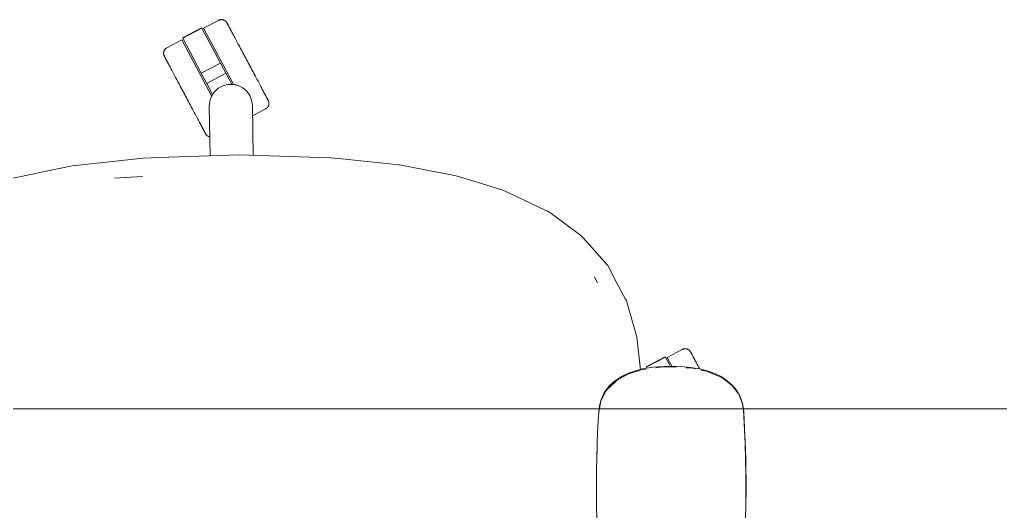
# Model space of a CAD drawing. Header units: millimetres. Extents: x 155927 to 295199, y -4084 to 97293.
# Drawn here: x 229527 to 230163, y 25217 to 25536 of the extents above; entities that cross this region are included whole.
import ezdxf

# ---------------------------------------------------------------- set-up
doc = ezdxf.new("R2010")
doc.units = ezdxf.units.MM
doc.header["$MEASUREMENT"] = 0
doc.layers.add('G-IMPT', color=8, linetype='CONTINUOUS', lineweight=9)
doc.layers.add('I-FURN', color=8, linetype='CONTINUOUS', lineweight=9)

msp = doc.modelspace()

# ---------------------------------------------------------------- linework, layer by layer
at = {"layer": 'G-IMPT'}
for p, q in [((229603.06, 25445.43), (229565.62, 25441.3)), ((229603.06, 25445.43), (229607.43, 25445.91)), ((229617.37, 25446.23), (229607.43, 25445.91)), ((229617.37, 25446.23), (229669.56, 25447.94)), ((229669.56, 25447.94), (229721.72, 25446.32)), ((229721.72, 25446.32), (229728.98, 25446.09)), ((229736.05, 25445.36), (229728.98, 25446.09)), ((229773.04, 25441.54), (229736.05, 25445.36)), ((229540.26, 25436.46), (229536.57, 25435.7)), ((229540.26, 25436.46), (229561.2, 25440.81)), ((229561.2, 25440.81), (229565.62, 25441.3)), ((229773.04, 25441.54), (229773.5, 25441.45)), ((229798.88, 25436.58), (229773.5, 25441.45)), ((229798.88, 25436.58), (229802.54, 25435.88)), ((229536.57, 25435.7), (229522.75, 25432.83)), ((229606.9, 25434.03), (229588.62, 25432.78)), ((229588.62, 25432.78), (229595.56, 25433.39)), ((229606.9, 25434.03), (229595.56, 25433.39)), ((229810.15, 25434.42), (229802.54, 25435.88)), ((229823.75, 25430.23), (229810.15, 25434.42)), ((229841.03, 25424.91), (229823.75, 25430.23)), ((229841.03, 25424.91), (229847.79, 25421.72)), ((229848.71, 25421.29), (229847.79, 25421.72)), ((229868.35, 25412.02), (229848.71, 25421.29)), ((229868.35, 25412.02), (229869.06, 25411.6)), ((229870.63, 25410.66), (229869.06, 25411.6)), ((229871.41, 25410.2), (229870.63, 25410.66)), ((229871.41, 25410.2), (229890.9, 25395.63)), ((229890.9, 25395.63), (229891.87, 25394.9)), ((229894.74, 25391.64), (229891.87, 25394.9)), ((229894.74, 25391.64), (229907.76, 25376.86)), ((229907.76, 25376.86), (229908.35, 25376.19)), ((229913.93, 25365.76), (229908.35, 25376.19)), ((229899.73, 25368.89), (229901.69, 25365)), ((229899.73, 25368.89), (229900.91, 25366.59)), ((229900.91, 25366.59), (229901.69, 25365)), ((229919.94, 25354.52), (229913.93, 25365.76)), ((229920.54, 25353.41), (229919.94, 25354.52)), ((229926.54, 25332.06), (229920.54, 25353.41)), ((229926.54, 25332.06), (229927.18, 25329.8)), ((229929.59, 25308.52), (229927.18, 25329.8)), ((229927.01, 25308.21), (229930.94, 25309.19)), ((229930.94, 25309.19), (229937.7, 25310.31)), ((229945.02, 25310.88), (229937.7, 25310.31)), ((229942.36, 25310.37), (229939.58, 25309.97)), ((229942.36, 25310.37), (229949.52, 25310.6)), ((229945.02, 25310.88), (229949.52, 25310.97)), ((229949.52, 25310.97), (229955.86, 25310.79)), ((229952.63, 25310.41), (229949.52, 25310.6)), ((229962.01, 25310.22), (229955.86, 25310.79)), ((229962.35, 25309.81), (229959.14, 25310.01)), ((229962.01, 25310.22), (229967.94, 25309.23)), ((229965.33, 25309.2), (229962.35, 25309.81)), ((229973.42, 25307.8), (229967.94, 25309.23)), ((229912.46, 25301.02), (229915.92, 25303.46)), ((229917.29, 25304.27), (229915.92, 25303.46)), ((229917.79, 25303.86), (229916.35, 25303)), ((229921.93, 25306.47), (229917.29, 25304.27)), ((229920.71, 25305.61), (229918.25, 25304.14)), ((229930.1, 25308.64), (229920.71, 25305.61)), ((229927.01, 25308.21), (229921.93, 25306.47)), ((229933.39, 25309.1), (229930.1, 25308.64)), ((229972.31, 25307.77), (229968.85, 25308.48)), ((229972.31, 25307.77), (229977.93, 25305.44)), ((229973.42, 25307.8), (229977.76, 25306.21)), ((229981.83, 25304.23), (229977.76, 25306.21)), ((229982.33, 25303.6), (229977.93, 25305.44)), ((229981.83, 25304.23), (229985.88, 25301.57)), ((229989.12, 25298.39), (229982.33, 25303.6)), ((229906.08, 25293.61), (229908.28, 25296.83)), ((229914.49, 25301.84), (229907.1, 25294.94)), ((229912.4, 25300.65), (229907.1, 25294.94)), ((229907.1, 25294.94), (229909.33, 25297.35)), ((229909.41, 25298.15), (229908.28, 25296.83)), ((229912.87, 25300.43), (229909.33, 25297.35)), ((229909.41, 25298.15), (229912.46, 25301.02)), ((229915.56, 25302.53), (229912.4, 25300.65)), ((229914.49, 25301.84), (229913.02, 25300.56)), ((229985.88, 25301.57), (229988.92, 25298.9)), ((229992, 25295.16), (229988.92, 25298.9)), ((229993.28, 25292.76), (229989.12, 25298.39)), ((229906, 25292.7), (229903.89, 25288.44)), ((229906.08, 25293.61), (229904.09, 25289.28)), ((229906, 25292.7), (229907.1, 25294.94)), ((229993.95, 25291.73), (229992, 25295.16)), ((229995.7, 25286.57), (229993.28, 25292.76)), ((229993.95, 25291.73), (229995.35, 25288.09)), ((229902.78, 25283.4), (229903.02, 25285.33)), ((229903.89, 25288.44), (229902.95, 25283.4)), ((229903.02, 25285.33), (229904.09, 25289.28)), ((229995.71, 25286.74), (229995.35, 25288.09)), ((229995.7, 25286.57), (229996.18, 25283.4)), ((229995.71, 25286.74), (229996.16, 25284.35)), ((229996.41, 25282.7), (229996.16, 25284.35)), ((229902.24, 25275.66), (229902.52, 25281.32)), ((229902.95, 25283.4), (229902.52, 25281.1)), ((229902.52, 25281.32), (229902.78, 25283.4)), ((229997.46, 25262.13), (229996.41, 25282.7)), ((229997.5, 25260.92), (229996.41, 25282.7)), ((229996.41, 25282.7), (229996.52, 25281.1)), ((229997.5, 25260.92), (229996.52, 25281.1)), ((229902.24, 25275.66), (229901.62, 25263.1)), ((229901.12, 25243.88), (229901.5, 25259.55)), ((229901.5, 25259.55), (229901.62, 25263.1)), ((229997.96, 25240.73), (229997.46, 25262.13)), ((229997.8, 25250.56), (229997.46, 25262.13)), ((229997.46, 25262.13), (229997.5, 25260.92)), ((229997.96, 25240.73), (229997.5, 25260.92)), ((229901.42, 25255.51), (229901.3, 25252.83)), ((229901.3, 25250.61), (229901.3, 25252.83)), ((229997.92, 25220.55), (229997.8, 25250.56)), ((229997.96, 25240.73), (229997.8, 25250.56)), ((229997.8, 25250.56), (229998.01, 25231.34)), ((229901.12, 25243.88), (229901.07, 25239.37)), ((229901.07, 25239.37), (229901.08, 25224.66)), ((229997.94, 25242.77), (229997.87, 25244.68)), ((229997.92, 25240.73), (229997.94, 25242.55)), ((229997.92, 25220.55), (229997.96, 25240.73)), ((229997.92, 25220.55), (229998.01, 25231.34)), ((229901.15, 25219.19), (229901.08, 25224.66)), ((229997.92, 25220.55), (229997.75, 25212.13)), ((229901.15, 25219.19), (229901.44, 25206.88))]:
    msp.add_line(p, q, dxfattribs=at)
at = {"layer": 'I-FURN'}
for p, q in [((229656.13, 25535.2), (229646.44, 25530.05)), ((229656.13, 25535.2), (229656.27, 25535.27)), ((229656.27, 25535.27), (229656.42, 25535.34)), ((229656.42, 25535.34), (229656.57, 25535.4)), ((229656.57, 25535.4), (229656.72, 25535.46)), ((229656.72, 25535.46), (229656.87, 25535.5)), ((229656.87, 25535.5), (229657.03, 25535.55)), ((229657.03, 25535.55), (229657.18, 25535.58)), ((229657.18, 25535.58), (229657.34, 25535.61)), ((229657.34, 25535.61), (229657.5, 25535.64)), ((229657.5, 25535.64), (229657.66, 25535.66)), ((229657.66, 25535.66), (229657.82, 25535.67)), ((229657.82, 25535.67), (229657.98, 25535.67)), ((229657.98, 25535.67), (229658.14, 25535.67)), ((229658.14, 25535.67), (229658.31, 25535.66)), ((229658.31, 25535.66), (229658.47, 25535.65)), ((229658.47, 25535.65), (229658.63, 25535.63)), ((229658.63, 25535.63), (229658.78, 25535.6)), ((229658.78, 25535.6), (229658.94, 25535.56)), ((229658.94, 25535.56), (229659.1, 25535.52)), ((229659.1, 25535.52), (229659.25, 25535.48)), ((229659.25, 25535.48), (229659.41, 25535.42)), ((229659.41, 25535.42), (229659.56, 25535.37)), ((229659.56, 25535.37), (229659.7, 25535.3)), ((229659.7, 25535.3), (229659.85, 25535.23)), ((229659.85, 25535.23), (229659.99, 25535.16)), ((229659.99, 25535.16), (229660.13, 25535.07)), ((229660.13, 25535.07), (229660.27, 25534.99)), ((229660.27, 25534.99), (229660.4, 25534.89)), ((229660.4, 25534.89), (229660.53, 25534.8)), ((229660.53, 25534.8), (229660.65, 25534.69)), ((229660.65, 25534.69), (229660.77, 25534.59)), ((229660.77, 25534.59), (229660.89, 25534.47)), ((229660.89, 25534.47), (229661, 25534.36)), ((229661, 25534.36), (229661.1, 25534.24)), ((229661.1, 25534.24), (229661.2, 25534.11)), ((229661.2, 25534.11), (229661.3, 25533.98)), ((229661.3, 25533.98), (229661.39, 25533.85)), ((229661.39, 25533.85), (229661.48, 25533.71)), ((229661.48, 25533.71), (229661.56, 25533.57)), ((229661.56, 25533.57), (229661.58, 25533.53)), ((229661.58, 25533.53), (229661.59, 25533.51)), ((229661.6, 25533.49), (229661.58, 25533.53)), ((229661.58, 25533.53), (229661.58, 25533.53)), ((229661.59, 25533.51), (229661.62, 25533.45)), ((229661.65, 25533.4), (229661.6, 25533.49)), ((229661.62, 25533.45), (229661.67, 25533.35)), ((229661.71, 25533.28), (229661.65, 25533.4)), ((229661.67, 25533.35), (229661.75, 25533.21)), ((229661.8, 25533.12), (229661.71, 25533.28)), ((229661.75, 25533.21), (229661.84, 25533.03)), ((229661.9, 25532.92), (229661.8, 25533.12)), ((229661.84, 25533.03), (229661.96, 25532.81)), ((229662.03, 25532.68), (229661.9, 25532.92)), ((229661.96, 25532.81), (229662.1, 25532.55)), ((229662.18, 25532.4), (229662.03, 25532.68)), ((229662.1, 25532.55), (229662.26, 25532.26)), ((229662.35, 25532.08), (229662.18, 25532.4)), ((229662.26, 25532.26), (229662.43, 25531.92)), ((229662.54, 25531.72), (229662.35, 25532.08)), ((229662.43, 25531.92), (229662.63, 25531.55)), ((229662.75, 25531.33), (229662.54, 25531.72)), ((229645.12, 25530.4), (229632.76, 25523.83)), ((229632.85, 25523.66), (229645.21, 25530.23)), ((229645.21, 25530.23), (229657.28, 25507.52)), ((229646.44, 25530.05), (229665.96, 25493.33)), ((229662.63, 25531.55), (229662.85, 25531.14)), ((229662.98, 25530.9), (229662.75, 25531.33)), ((229662.85, 25531.14), (229663.09, 25530.69)), ((229663.22, 25530.44), (229662.98, 25530.9)), ((229663.09, 25530.69), (229663.34, 25530.21)), ((229663.49, 25529.94), (229663.22, 25530.44)), ((229663.34, 25530.21), (229663.62, 25529.69)), ((229663.77, 25529.4), (229663.49, 25529.94)), ((229663.62, 25529.69), (229663.91, 25529.14)), ((229664.08, 25528.83), (229663.77, 25529.4)), ((229663.91, 25529.14), (229664.22, 25528.56)), ((229664.4, 25528.23), (229664.08, 25528.83)), ((229664.73, 25527.6), (229664.4, 25528.23)), ((229665.09, 25526.93), (229664.73, 25527.6)), ((229665.46, 25526.24), (229665.09, 25526.93)), ((229665.84, 25525.52), (229665.46, 25526.24)), ((229666.24, 25524.77), (229665.84, 25525.52)), ((229632.31, 25522.54), (229622.63, 25517.39)), ((229632.31, 25522.54), (229651.85, 25485.79)), ((229644.92, 25500.95), (229632.85, 25523.66)), ((229666.65, 25523.99), (229666.24, 25524.77)), ((229667.08, 25523.19), (229666.65, 25523.99)), ((229667.52, 25522.36), (229667.08, 25523.19)), ((229667.97, 25521.52), (229667.52, 25522.36)), ((229668.43, 25520.65), (229667.97, 25521.52)), ((229668.9, 25519.76), (229668.43, 25520.65)), ((229669.38, 25518.86), (229668.9, 25519.76)), ((229669.12, 25519.35), (229669.61, 25518.43)), ((229620.49, 25513.96), (229620.5, 25514.12)), ((229620.49, 25513.79), (229620.49, 25513.96)), ((229620.49, 25513.63), (229620.49, 25513.79)), ((229620.51, 25513.47), (229620.49, 25513.63)), ((229620.5, 25514.12), (229620.51, 25514.28)), ((229620.51, 25514.28), (229620.54, 25514.44)), ((229620.52, 25513.31), (229620.51, 25513.47)), ((229620.55, 25513.15), (229620.52, 25513.31)), ((229620.54, 25514.44), (229620.56, 25514.6)), ((229620.58, 25512.99), (229620.55, 25513.15)), ((229620.56, 25514.6), (229620.6, 25514.75)), ((229620.61, 25512.84), (229620.58, 25512.99)), ((229620.6, 25514.75), (229620.64, 25514.91)), ((229620.66, 25512.68), (229620.61, 25512.84)), ((229620.64, 25514.91), (229620.68, 25515.06)), ((229620.71, 25512.53), (229620.66, 25512.68)), ((229620.68, 25515.06), (229620.74, 25515.22)), ((229620.74, 25515.22), (229620.79, 25515.37)), ((229620.79, 25515.37), (229620.86, 25515.51)), ((229620.86, 25515.51), (229620.93, 25515.66)), ((229620.93, 25515.66), (229621.01, 25515.8)), ((229621.01, 25515.8), (229621.09, 25515.94)), ((229621.09, 25515.94), (229621.17, 25516.08)), ((229621.17, 25516.08), (229621.27, 25516.21)), ((229621.27, 25516.21), (229621.36, 25516.34)), ((229621.36, 25516.34), (229621.47, 25516.46)), ((229621.47, 25516.46), (229621.57, 25516.58)), ((229621.57, 25516.58), (229621.69, 25516.7)), ((229621.69, 25516.7), (229621.8, 25516.81)), ((229621.8, 25516.81), (229621.93, 25516.91)), ((229621.93, 25516.91), (229622.05, 25517.01)), ((229622.05, 25517.01), (229622.18, 25517.11)), ((229622.18, 25517.11), (229622.31, 25517.2)), ((229622.31, 25517.2), (229622.45, 25517.29)), ((229622.45, 25517.29), (229622.59, 25517.37)), ((229622.59, 25517.37), (229622.63, 25517.39)), ((229669.87, 25517.93), (229669.38, 25518.86)), ((229669.61, 25518.43), (229670.1, 25517.5)), ((229670.37, 25517), (229669.87, 25517.93)), ((229670.1, 25517.5), (229670.6, 25516.56)), ((229670.88, 25516.04), (229670.37, 25517)), ((229670.6, 25516.56), (229671.11, 25515.6)), ((229671.39, 25515.08), (229670.88, 25516.04)), ((229671.11, 25515.6), (229671.63, 25514.63)), ((229671.91, 25514.11), (229671.39, 25515.08)), ((229671.63, 25514.63), (229672.15, 25513.66)), ((229672.43, 25513.12), (229671.91, 25514.11)), ((229672.15, 25513.66), (229672.67, 25512.67)), ((229672.96, 25512.13), (229672.43, 25513.12)), ((229672.67, 25512.67), (229673.2, 25511.67)), ((229620.76, 25512.38), (229620.71, 25512.53)), ((229620.82, 25512.23), (229620.76, 25512.38)), ((229620.89, 25512.08), (229620.82, 25512.23)), ((229620.96, 25511.94), (229620.89, 25512.08)), ((229620.96, 25511.93), (229620.96, 25511.94)), ((229620.96, 25511.94), (229620.97, 25511.92)), ((229620.99, 25511.89), (229620.96, 25511.93)), ((229620.97, 25511.92), (229621, 25511.86)), ((229621.03, 25511.81), (229620.99, 25511.89)), ((229621, 25511.86), (229621.06, 25511.76)), ((229621.1, 25511.69), (229621.03, 25511.81)), ((229621.06, 25511.76), (229621.13, 25511.62)), ((229621.18, 25511.52), (229621.1, 25511.69)), ((229621.13, 25511.62), (229621.23, 25511.44)), ((229621.29, 25511.32), (229621.18, 25511.52)), ((229621.23, 25511.44), (229621.34, 25511.22)), ((229621.42, 25511.08), (229621.29, 25511.32)), ((229621.34, 25511.22), (229621.48, 25510.96)), ((229621.56, 25510.8), (229621.42, 25511.08)), ((229621.48, 25510.96), (229621.64, 25510.66)), ((229621.73, 25510.48), (229621.56, 25510.8)), ((229621.64, 25510.66), (229621.82, 25510.33)), ((229621.92, 25510.13), (229621.73, 25510.48)), ((229621.82, 25510.33), (229622.02, 25509.95)), ((229622.13, 25509.74), (229621.92, 25510.13)), ((229622.02, 25509.95), (229622.23, 25509.54)), ((229622.36, 25509.31), (229622.13, 25509.74)), ((229622.23, 25509.54), (229622.47, 25509.1)), ((229622.61, 25508.84), (229622.36, 25509.31)), ((229622.47, 25509.1), (229622.73, 25508.61)), ((229622.87, 25508.34), (229622.61, 25508.84)), ((229622.73, 25508.61), (229623, 25508.1)), ((229623.16, 25507.8), (229622.87, 25508.34)), ((229623, 25508.1), (229623.3, 25507.55)), ((229623.46, 25507.24), (229623.16, 25507.8)), ((229623.3, 25507.55), (229623.61, 25506.96)), ((229623.61, 25506.96), (229623.93, 25506.35)), ((229623.93, 25506.35), (229624.28, 25505.7)), ((229644.92, 25500.95), (229657.28, 25507.52)), ((229657.28, 25507.52), (229660.82, 25500.88)), ((229673.49, 25511.14), (229672.96, 25512.13)), ((229673.2, 25511.67), (229673.73, 25510.67)), ((229674.02, 25510.13), (229673.49, 25511.14)), ((229673.73, 25510.67), (229674.26, 25509.67)), ((229674.55, 25509.13), (229674.02, 25510.13)), ((229674.26, 25509.67), (229674.8, 25508.67)), ((229675.09, 25508.12), (229674.55, 25509.13)), ((229674.8, 25508.67), (229675.33, 25507.66)), ((229675.62, 25507.12), (229675.09, 25508.12)), ((229675.33, 25507.66), (229675.87, 25506.66)), ((229676.15, 25506.12), (229675.62, 25507.12)), ((229675.87, 25506.66), (229676.4, 25505.66)), ((229624.28, 25505.7), (229624.64, 25505.02)), ((229624.64, 25505.02), (229625.02, 25504.31)), ((229625.02, 25504.31), (229625.41, 25503.58)), ((229625.41, 25503.58), (229625.81, 25502.82)), ((229625.81, 25502.82), (229626.23, 25502.03)), ((229626.23, 25502.03), (229626.66, 25501.22)), ((229626.66, 25501.22), (229627.11, 25500.38)), ((229627.35, 25499.92), (229626.9, 25500.77)), ((229627.11, 25500.38), (229627.56, 25499.52)), ((229627.81, 25499.05), (229627.35, 25499.92)), ((229648.45, 25494.31), (229644.92, 25500.95)), ((229648.45, 25494.31), (229660.82, 25500.88)), ((229660.82, 25500.88), (229664.61, 25493.74)), ((229676.69, 25505.12), (229676.15, 25506.12)), ((229676.4, 25505.66), (229676.93, 25504.66)), ((229677.21, 25504.12), (229676.69, 25505.12)), ((229676.93, 25504.66), (229677.46, 25503.67)), ((229677.74, 25503.14), (229677.21, 25504.12)), ((229677.46, 25503.67), (229677.98, 25502.68)), ((229678.26, 25502.16), (229677.74, 25503.14)), ((229677.98, 25502.68), (229678.5, 25501.71)), ((229678.77, 25501.19), (229678.26, 25502.16)), ((229678.5, 25501.71), (229679.01, 25500.75)), ((229679.28, 25500.23), (229678.77, 25501.19)), ((229679.01, 25500.75), (229679.52, 25499.79)), ((229679.79, 25499.29), (229679.28, 25500.23)), ((229627.56, 25499.52), (229628.03, 25498.65)), ((229628.28, 25498.17), (229627.81, 25499.05)), ((229628.03, 25498.65), (229628.5, 25497.75)), ((229628.77, 25497.26), (229628.28, 25498.17)), ((229628.5, 25497.75), (229628.99, 25496.84)), ((229629.26, 25496.34), (229628.77, 25497.26)), ((229628.99, 25496.84), (229629.48, 25495.91)), ((229629.75, 25495.4), (229629.26, 25496.34)), ((229629.48, 25495.91), (229629.99, 25494.96)), ((229630.26, 25494.45), (229629.75, 25495.4)), ((229629.99, 25494.96), (229630.5, 25494.01)), ((229630.77, 25493.49), (229630.26, 25494.45)), ((229630.5, 25494.01), (229631.01, 25493.04)), ((229652.25, 25487.17), (229648.45, 25494.31)), ((229658.84, 25492.75), (229662.1, 25493.61)), ((229662.1, 25493.61), (229665.47, 25493.67)), ((229665.47, 25493.67), (229668.76, 25492.92)), ((229679.52, 25499.79), (229680.01, 25498.86)), ((229680.28, 25498.36), (229679.79, 25499.29)), ((229680.01, 25498.86), (229680.5, 25497.93)), ((229680.77, 25497.44), (229680.28, 25498.36)), ((229680.5, 25497.93), (229680.99, 25497.03)), ((229681.24, 25496.55), (229680.77, 25497.44)), ((229680.99, 25497.03), (229681.46, 25496.14)), ((229681.71, 25495.67), (229681.24, 25496.55)), ((229681.46, 25496.14), (229681.92, 25495.27)), ((229682.16, 25494.81), (229681.71, 25495.67)), ((229681.92, 25495.27), (229682.37, 25494.43)), ((229682.61, 25493.98), (229682.16, 25494.81)), ((229683.04, 25493.17), (229682.61, 25493.98)), ((229631.29, 25492.51), (229630.77, 25493.49)), ((229631.01, 25493.04), (229631.53, 25492.06)), ((229631.81, 25491.53), (229631.29, 25492.51)), ((229631.53, 25492.06), (229632.06, 25491.07)), ((229632.34, 25490.54), (229631.81, 25491.53)), ((229632.06, 25491.07), (229632.58, 25490.08)), ((229632.87, 25489.54), (229632.34, 25490.54)), ((229632.58, 25490.08), (229633.12, 25489.08)), ((229633.4, 25488.54), (229632.87, 25489.54)), ((229633.12, 25489.08), (229633.65, 25488.08)), ((229633.94, 25487.53), (229633.4, 25488.54)), ((229633.65, 25488.08), (229634.18, 25487.07)), ((229634.47, 25486.53), (229633.94, 25487.53)), ((229651.53, 25486.04), (229653.39, 25488.85)), ((229653.39, 25488.85), (229655.88, 25491.13)), ((229655.88, 25491.13), (229658.84, 25492.75)), ((229668.76, 25492.92), (229671.77, 25491.4)), ((229671.77, 25491.4), (229674.34, 25489.21)), ((229674.34, 25489.21), (229676.3, 25486.47)), ((229683.46, 25492.38), (229683.04, 25493.17)), ((229683.86, 25491.62), (229683.46, 25492.38)), ((229684.25, 25490.88), (229683.86, 25491.62)), ((229684.63, 25490.18), (229684.25, 25490.88)), ((229684.99, 25489.5), (229684.63, 25490.18)), ((229685.34, 25488.85), (229684.99, 25489.5)), ((229685.66, 25488.23), (229685.34, 25488.85)), ((229685.97, 25487.65), (229685.66, 25488.23)), ((229685.81, 25487.96), (229686.11, 25487.39)), ((229686.27, 25487.1), (229685.97, 25487.65)), ((229686.11, 25487.39), (229686.4, 25486.86)), ((229634.18, 25487.07), (229634.72, 25486.07)), ((229635.01, 25485.52), (229634.47, 25486.53)), ((229634.72, 25486.07), (229635.25, 25485.06)), ((229635.54, 25484.52), (229635.01, 25485.52)), ((229635.25, 25485.06), (229635.78, 25484.06)), ((229636.07, 25483.52), (229635.54, 25484.52)), ((229635.78, 25484.06), (229636.31, 25483.06)), ((229636.6, 25482.53), (229636.07, 25483.52)), ((229636.31, 25483.06), (229636.84, 25482.07)), ((229637.12, 25481.54), (229636.6, 25482.53)), ((229636.84, 25482.07), (229637.36, 25481.09)), ((229637.64, 25480.56), (229637.12, 25481.54)), ((229637.36, 25481.09), (229637.88, 25480.11)), ((229650.04, 25479.51), (229650.38, 25482.86)), ((229650.38, 25482.86), (229651.53, 25486.04)), ((229676.3, 25486.47), (229677.55, 25483.34)), ((229677.55, 25483.34), (229678.02, 25480)), ((229686.54, 25486.58), (229686.27, 25487.1)), ((229686.4, 25486.86), (229686.66, 25486.35)), ((229686.8, 25486.1), (229686.54, 25486.58)), ((229686.66, 25486.35), (229686.91, 25485.89)), ((229687.04, 25485.65), (229686.8, 25486.1)), ((229686.91, 25485.89), (229687.14, 25485.46)), ((229687.25, 25485.24), (229687.04, 25485.65)), ((229687.14, 25485.46), (229687.35, 25485.07)), ((229687.45, 25484.87), (229687.25, 25485.24)), ((229687.35, 25485.07), (229687.54, 25484.71)), ((229687.63, 25484.53), (229687.45, 25484.87)), ((229687.54, 25484.71), (229687.71, 25484.39)), ((229687.79, 25484.24), (229687.63, 25484.53)), ((229687.71, 25484.39), (229687.85, 25484.11)), ((229687.93, 25483.98), (229687.79, 25484.24)), ((229687.85, 25484.11), (229687.98, 25483.87)), ((229688.04, 25483.76), (229687.93, 25483.98)), ((229687.98, 25483.87), (229688.09, 25483.67)), ((229688.14, 25483.58), (229688.04, 25483.76)), ((229688.09, 25483.67), (229688.17, 25483.51)), ((229688.21, 25483.44), (229688.14, 25483.58)), ((229688.17, 25483.51), (229688.24, 25483.39)), ((229688.27, 25483.34), (229688.21, 25483.44)), ((229688.24, 25483.39), (229688.28, 25483.31)), ((229688.3, 25483.28), (229688.27, 25483.34)), ((229688.28, 25483.31), (229688.31, 25483.26)), ((229688.31, 25483.26), (229688.3, 25483.28)), ((229688.31, 25483.26), (229688.38, 25483.11)), ((229688.31, 25483.26), (229688.31, 25483.26)), ((229688.38, 25483.11), (229688.45, 25482.97)), ((229688.45, 25482.97), (229688.51, 25482.82)), ((229688.51, 25482.82), (229688.56, 25482.67)), ((229688.56, 25482.67), (229688.61, 25482.51)), ((229688.61, 25482.51), (229688.66, 25482.36)), ((229688.66, 25482.36), (229688.69, 25482.2)), ((229688.69, 25482.2), (229688.72, 25482.04)), ((229688.72, 25482.04), (229688.75, 25481.88)), ((229688.76, 25480.92), (229688.73, 25480.76)), ((229688.75, 25481.88), (229688.76, 25481.72)), ((229688.76, 25481.72), (229688.78, 25481.56)), ((229688.77, 25481.08), (229688.76, 25480.92)), ((229688.78, 25481.24), (229688.77, 25481.08)), ((229688.78, 25481.56), (229688.78, 25481.4)), ((229688.78, 25481.4), (229688.78, 25481.24)), ((229638.16, 25479.59), (229637.64, 25480.56)), ((229637.88, 25480.11), (229638.39, 25479.15)), ((229638.67, 25478.64), (229638.16, 25479.59)), ((229638.39, 25479.15), (229638.9, 25478.2)), ((229639.17, 25477.69), (229638.67, 25478.64)), ((229638.9, 25478.2), (229639.4, 25477.26)), ((229639.66, 25476.76), (229639.17, 25477.69)), ((229639.4, 25477.26), (229639.89, 25476.34)), ((229640.15, 25475.85), (229639.66, 25476.76)), ((229639.89, 25476.34), (229640.37, 25475.43)), ((229640.37, 25475.43), (229640.84, 25474.55)), ((229640.84, 25474.55), (229641.3, 25473.68)), ((229650.6, 25447.32), (229650.04, 25479.51)), ((229677.8, 25473.11), (229686.64, 25477.81)), ((229678.02, 25480), (229678.58, 25447.66)), ((229686.68, 25477.83), (229686.64, 25477.81)), ((229686.82, 25477.91), (229686.68, 25477.83)), ((229686.96, 25477.99), (229686.82, 25477.91)), ((229687.09, 25478.08), (229686.96, 25477.99)), ((229687.22, 25478.18), (229687.09, 25478.08)), ((229687.34, 25478.28), (229687.22, 25478.18)), ((229687.47, 25478.39), (229687.34, 25478.28)), ((229687.58, 25478.5), (229687.47, 25478.39)), ((229687.7, 25478.62), (229687.58, 25478.5)), ((229687.8, 25478.74), (229687.7, 25478.62)), ((229687.91, 25478.86), (229687.8, 25478.74)), ((229688, 25478.99), (229687.91, 25478.86)), ((229688.1, 25479.12), (229688, 25478.99)), ((229688.18, 25479.26), (229688.1, 25479.12)), ((229688.26, 25479.39), (229688.18, 25479.26)), ((229688.34, 25479.54), (229688.26, 25479.39)), ((229688.41, 25479.68), (229688.34, 25479.54)), ((229688.48, 25479.83), (229688.41, 25479.68)), ((229688.53, 25479.98), (229688.48, 25479.83)), ((229688.59, 25480.13), (229688.53, 25479.98)), ((229688.63, 25480.29), (229688.59, 25480.13)), ((229688.67, 25480.44), (229688.63, 25480.29)), ((229688.71, 25480.6), (229688.67, 25480.44)), ((229688.73, 25480.76), (229688.71, 25480.6)), ((229641.3, 25473.68), (229641.75, 25472.83)), ((229641.75, 25472.83), (229642.19, 25472.01)), ((229642.19, 25472.01), (229642.62, 25471.21)), ((229642.62, 25471.21), (229643.03, 25470.43)), ((229643.03, 25470.43), (229643.43, 25469.68)), ((229643.43, 25469.68), (229643.81, 25468.96)), ((229643.81, 25468.96), (229644.18, 25468.26)), ((229644.18, 25468.26), (229644.54, 25467.6)), ((229644.54, 25467.6), (229644.87, 25466.97)), ((229644.87, 25466.97), (229645.19, 25466.36)), ((229645.36, 25466.05), (229645.05, 25466.64)), ((229645.19, 25466.36), (229645.5, 25465.8)), ((229645.65, 25465.5), (229645.36, 25466.05)), ((229645.5, 25465.8), (229645.78, 25465.26)), ((229645.93, 25464.99), (229645.65, 25465.5)), ((229645.78, 25465.26), (229646.05, 25464.76)), ((229646.18, 25464.5), (229645.93, 25464.99)), ((229646.05, 25464.76), (229646.29, 25464.29)), ((229646.42, 25464.06), (229646.18, 25464.5)), ((229646.29, 25464.29), (229646.52, 25463.86)), ((229646.64, 25463.65), (229646.42, 25464.06)), ((229646.52, 25463.86), (229646.73, 25463.47)), ((229646.84, 25463.27), (229646.64, 25463.65)), ((229646.73, 25463.47), (229646.92, 25463.12)), ((229647.01, 25462.94), (229646.84, 25463.27)), ((229646.92, 25463.12), (229647.09, 25462.8)), ((229647.17, 25462.64), (229647.01, 25462.94)), ((229647.09, 25462.8), (229647.24, 25462.52)), ((229647.31, 25462.38), (229647.17, 25462.64)), ((229647.24, 25462.52), (229647.37, 25462.28)), ((229647.43, 25462.16), (229647.31, 25462.38)), ((229647.37, 25462.28), (229647.47, 25462.08)), ((229647.52, 25461.98), (229647.43, 25462.16)), ((229647.47, 25462.08), (229647.56, 25461.91)), ((229647.6, 25461.84), (229647.52, 25461.98)), ((229647.56, 25461.91), (229647.62, 25461.79)), ((229647.65, 25461.74), (229647.6, 25461.84)), ((229647.62, 25461.79), (229647.67, 25461.71)), ((229647.68, 25461.68), (229647.65, 25461.74)), ((229647.67, 25461.71), (229647.69, 25461.67)), ((229647.69, 25461.66), (229647.68, 25461.68)), ((229647.69, 25461.67), (229647.69, 25461.66)), ((229647.71, 25461.62), (229647.69, 25461.66)), ((229647.79, 25461.48), (229647.71, 25461.62)), ((229647.88, 25461.35), (229647.79, 25461.48)), ((229647.97, 25461.21), (229647.88, 25461.35)), ((229648.07, 25461.09), (229647.97, 25461.21)), ((229648.17, 25460.96), (229648.07, 25461.09)), ((229648.27, 25460.84), (229648.17, 25460.96)), ((229648.38, 25460.72), (229648.27, 25460.84)), ((229648.5, 25460.61), (229648.38, 25460.72)), ((229648.62, 25460.5), (229648.5, 25460.61)), ((229648.74, 25460.4), (229648.62, 25460.5)), ((229648.87, 25460.3), (229648.74, 25460.4)), ((229649, 25460.21), (229648.87, 25460.3)), ((229649.14, 25460.12), (229649, 25460.21)), ((229649.28, 25460.04), (229649.14, 25460.12)), ((229649.42, 25459.96), (229649.28, 25460.04)), ((229649.57, 25459.89), (229649.42, 25459.96)), ((229649.71, 25459.83), (229649.57, 25459.89)), ((229649.86, 25459.77), (229649.71, 25459.83)), ((229650.02, 25459.72), (229649.86, 25459.77)), ((229650.17, 25459.67), (229650.02, 25459.72)), ((229650.33, 25459.63), (229650.17, 25459.67)), ((229956.67, 25321.84), (229946.99, 25316.69)), ((229956.67, 25321.84), (229956.82, 25321.91)), ((229956.82, 25321.91), (229956.96, 25321.98)), ((229956.96, 25321.98), (229957.11, 25322.04)), ((229957.11, 25322.04), (229957.26, 25322.1)), ((229957.26, 25322.1), (229957.42, 25322.15)), ((229957.42, 25322.15), (229957.57, 25322.19)), ((229957.57, 25322.19), (229957.73, 25322.22)), ((229957.73, 25322.22), (229957.89, 25322.25)), ((229957.89, 25322.25), (229958.05, 25322.28)), ((229958.05, 25322.28), (229958.21, 25322.3)), ((229958.21, 25322.3), (229958.37, 25322.31)), ((229958.37, 25322.31), (229958.53, 25322.31)), ((229958.53, 25322.31), (229958.69, 25322.31)), ((229958.69, 25322.31), (229958.85, 25322.3)), ((229958.85, 25322.3), (229959.01, 25322.29)), ((229959.01, 25322.29), (229959.17, 25322.27)), ((229959.17, 25322.27), (229959.33, 25322.24)), ((229959.33, 25322.24), (229959.49, 25322.2)), ((229959.49, 25322.2), (229959.64, 25322.16)), ((229959.64, 25322.16), (229959.8, 25322.12)), ((229959.8, 25322.12), (229959.95, 25322.07)), ((229959.95, 25322.07), (229960.1, 25322.01)), ((229960.1, 25322.01), (229960.25, 25321.94)), ((229960.25, 25321.94), (229960.39, 25321.87)), ((229960.39, 25321.87), (229960.54, 25321.8)), ((229945.66, 25317.05), (229933.3, 25310.47)), ((229933.39, 25310.3), (229945.76, 25316.87)), ((229945.76, 25316.87), (229948.57, 25311.58)), ((229946.99, 25316.69), (229949.98, 25311.06)), ((229960.54, 25321.8), (229960.68, 25321.72)), ((229960.68, 25321.72), (229960.81, 25321.63)), ((229960.81, 25321.63), (229960.94, 25321.54)), ((229960.94, 25321.54), (229961.07, 25321.44)), ((229961.07, 25321.44), (229961.2, 25321.33)), ((229961.2, 25321.33), (229961.32, 25321.23)), ((229961.32, 25321.23), (229961.43, 25321.11)), ((229961.43, 25321.11), (229961.54, 25321)), ((229961.54, 25321), (229961.65, 25320.88)), ((229961.65, 25320.88), (229961.75, 25320.75)), ((229961.75, 25320.75), (229961.85, 25320.62)), ((229961.85, 25320.62), (229961.94, 25320.49)), ((229961.94, 25320.49), (229962.02, 25320.35)), ((229962.02, 25320.35), (229962.1, 25320.21)), ((229962.1, 25320.21), (229962.12, 25320.17)), ((229962.12, 25320.17), (229962.13, 25320.15)), ((229962.13, 25320.17), (229962.12, 25320.17)), ((229962.15, 25320.13), (229962.13, 25320.17)), ((229962.13, 25320.15), (229962.17, 25320.09)), ((229962.19, 25320.04), (229962.15, 25320.13)), ((229962.17, 25320.09), (229962.22, 25319.99)), ((229962.26, 25319.92), (229962.19, 25320.04)), ((229962.22, 25319.99), (229962.29, 25319.85)), ((229962.34, 25319.76), (229962.26, 25319.92)), ((229962.29, 25319.85), (229962.39, 25319.67)), ((229962.45, 25319.56), (229962.34, 25319.76)), ((229962.39, 25319.67), (229962.51, 25319.45)), ((229962.58, 25319.32), (229962.45, 25319.56)), ((229962.51, 25319.45), (229962.64, 25319.2)), ((229962.73, 25319.04), (229962.58, 25319.32)), ((229962.64, 25319.2), (229962.8, 25318.9)), ((229962.89, 25318.72), (229962.73, 25319.04)), ((229962.8, 25318.9), (229962.98, 25318.56)), ((229963.08, 25318.37), (229962.89, 25318.72)), ((229962.98, 25318.56), (229963.18, 25318.19)), ((229963.29, 25317.97), (229963.08, 25318.37)), ((229963.18, 25318.19), (229963.4, 25317.78)), ((229963.52, 25317.54), (229963.29, 25317.97)), ((229963.4, 25317.78), (229963.63, 25317.33)), ((229963.77, 25317.08), (229963.52, 25317.54)), ((229963.63, 25317.33), (229963.89, 25316.85)), ((229964.04, 25316.58), (229963.77, 25317.08)), ((229963.89, 25316.85), (229964.16, 25316.33)), ((229964.32, 25316.04), (229964.04, 25316.58)), ((229964.16, 25316.33), (229964.46, 25315.78)), ((229964.62, 25315.47), (229964.32, 25316.04)), ((229964.46, 25315.78), (229964.77, 25315.2)), ((229933.44, 25310.21), (229933.39, 25310.3)), ((229964.94, 25314.87), (229964.62, 25315.47)), ((229965.28, 25314.24), (229964.94, 25314.87)), ((229965.63, 25313.57), (229965.28, 25314.24)), ((229966, 25312.88), (229965.63, 25313.57)), ((229966.39, 25312.16), (229966, 25312.88)), ((229966.78, 25311.41), (229966.39, 25312.16)), ((229967.2, 25310.63), (229966.78, 25311.41)), ((229967.62, 25309.83), (229967.2, 25310.63)), ((229968.06, 25309.01), (229967.62, 25309.83)), ((229113.98, 25283.4), (230713.98, 25283.4)), ((230713.98, 25283.4), (229113.98, 25283.4))]:
    msp.add_line(p, q, dxfattribs=at)
msp.add_arc((229664.02, 25479.94), 13.81, 72.66397, 77.65266, dxfattribs=at)
msp.add_open_spline([(229666.39, 25493.55), (229666.82, 25493.47), (229667.24, 25493.37), (229667.66, 25493.26)], degree=3, dxfattribs=at)

doc.saveas('drawing.dxf')
